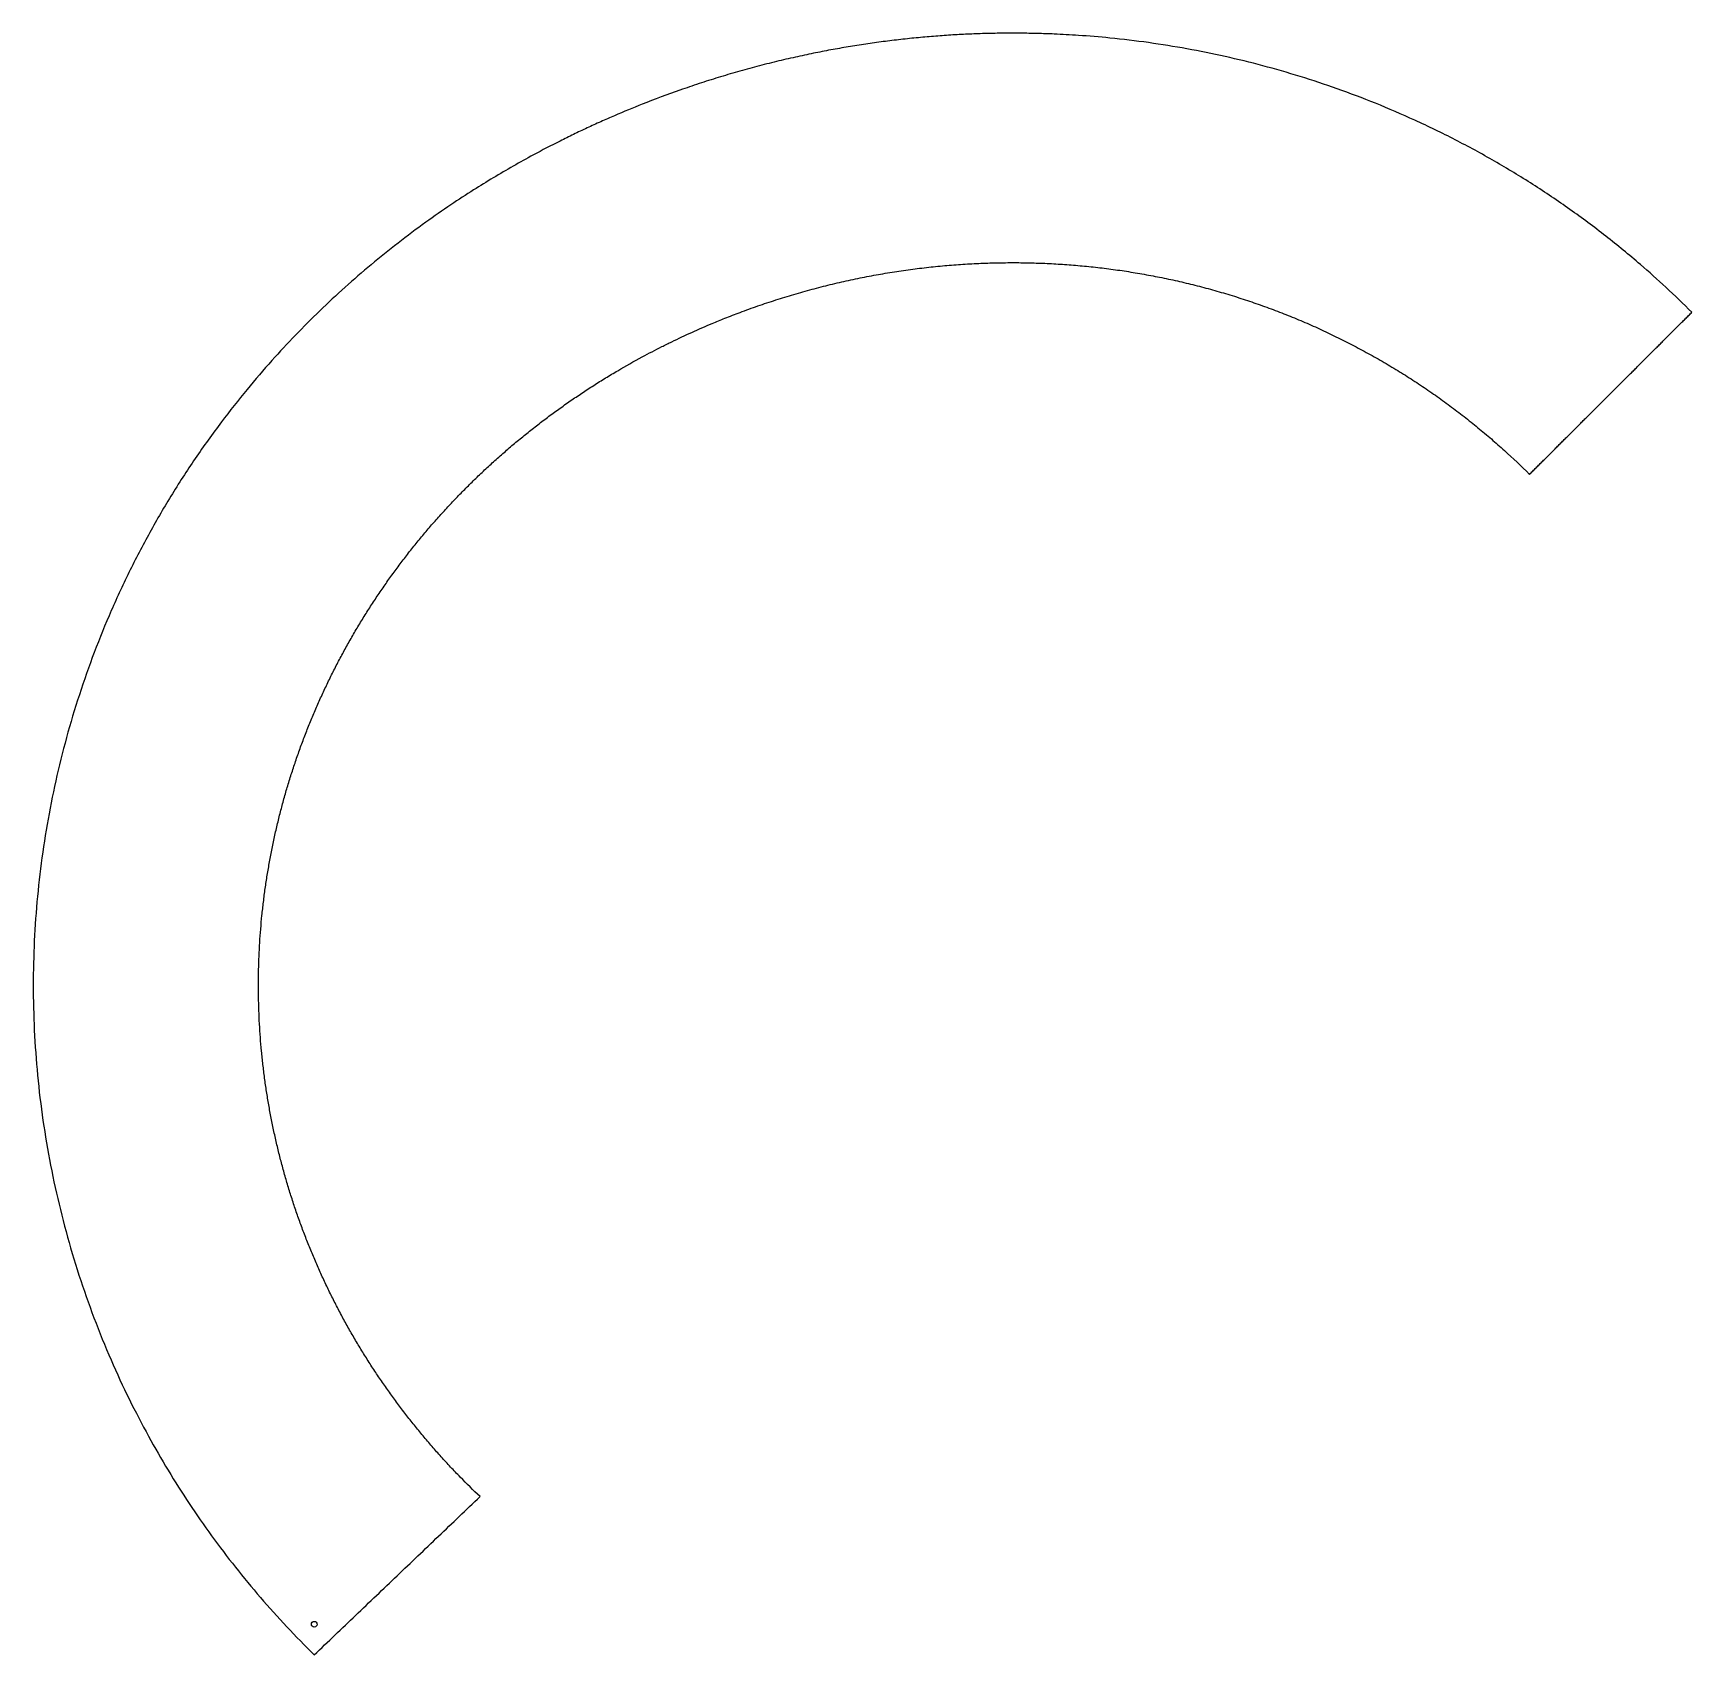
# Model space of a CAD drawing. Extents: x 597 to 651.2, y -76.4 to -23.4.
import ezdxf

# ---------------------------------------------------------------- set-up
doc = ezdxf.new("R2010")
doc.units = 0
doc.header["$LTSCALE"] = 12
doc.header["$MEASUREMENT"] = 0
doc.layers.add('MARKING', color=11, linetype='CONTINUOUS')
doc.layers.add('REPAD', color=7, linetype='CONTINUOUS')

msp = doc.modelspace()

# ---------------------------------------------------------------- linework, layer by layer
at = {"layer": 'MARKING'}
msp.add_circle((606.168, -75.393), 0.0938, dxfattribs=at)
at = {"layer": 'REPAD'}
for points, knots in [([(651.206, -32.506), (650.929, -32.229), (650.378, -31.699), (649.443, -30.865), (648.401, -30.01), (647.226, -29.136), (646.012, -28.318), (644.761, -27.559), (643.475, -26.858), (642.175, -26.228), (640.886, -25.674), (639.635, -25.2), (638.406, -24.792), (637.183, -24.441), (635.948, -24.139), (634.702, -23.887), (633.446, -23.685), (632.261, -23.543), (631.231, -23.458), (630.439, -23.414), (629.806, -23.393), (629.254, -23.384), (628.702, -23.384), (628.15, -23.394), (627.597, -23.413), (627.043, -23.441), (626.483, -23.48), (625.915, -23.529), (625.343, -23.589), (624.769, -23.659), (624.197, -23.739), (623.626, -23.829), (623.056, -23.929), (622.48, -24.042), (621.888, -24.168), (621.272, -24.311), (620.642, -24.471), (620.007, -24.645), (619.375, -24.832), (618.747, -25.032), (617.916, -25.314), (617.299, -25.544), (616.891, -25.706)], [0, 0, 0, 0, 0.031753, 0.061862, 0.101431, 0.140947, 0.180438, 0.21993, 0.259449, 0.299025, 0.336903, 0.373046, 0.407415, 0.441748, 0.476064, 0.510382, 0.544721, 0.579098, 0.607005, 0.628427, 0.643343, 0.658257, 0.67317, 0.688083, 0.702997, 0.717914, 0.733065, 0.748447, 0.764059, 0.779669, 0.795277, 0.810885, 0.826495, 0.842107, 0.858451, 0.875524, 0.89332, 0.91111, 0.928894, 0.946673, 0.96445, 1, 1, 1, 1]), ([(616.891, -25.706), (616.587, -25.826), (616.133, -26.014), (615.534, -26.277), (615.087, -26.481), (614.643, -26.692), (614.056, -26.981), (613.62, -27.208), (613.332, -27.364)], [0, 0, 0, 0, 0.249969, 0.374964, 0.499966, 0.624972, 0.749981, 1, 1, 1, 1]), ([(613.332, -27.364), (612.889, -27.603), (612.232, -27.977), (611.339, -28.529), (610.601, -29.011), (609.776, -29.586), (608.904, -30.238), (608.023, -30.946), (607.17, -31.685), (606.344, -32.454), (605.547, -33.252), (604.753, -34.107), (603.942, -35.049), (603.102, -36.115), (602.267, -37.279), (601.47, -38.513), (600.733, -39.784), (600.059, -41.088), (599.447, -42.425), (598.9, -43.79), (598.42, -45.178), (598.009, -46.583), (597.666, -48.002), (597.391, -49.433), (597.185, -50.875), (597.047, -52.325), (596.978, -53.782), (596.978, -55.245), (597.048, -56.714), (597.189, -58.188), (597.402, -59.658), (597.686, -61.117), (598.04, -62.559), (598.463, -63.981), (598.955, -65.382), (599.506, -66.738), (600.103, -68.027), (600.729, -69.229), (601.383, -70.364), (602.072, -71.451), (602.805, -72.507), (603.582, -73.531), (604.675, -74.852), (605.556, -75.791), (606.168, -76.392)], [0, 0, 0, 0, 0.026215, 0.039326, 0.054612, 0.072064, 0.091673, 0.11126, 0.130832, 0.150395, 0.169956, 0.189524, 0.211086, 0.234624, 0.260122, 0.285588, 0.311041, 0.336501, 0.361985, 0.387513, 0.412987, 0.438379, 0.46366, 0.488915, 0.514162, 0.539415, 0.564689, 0.590001, 0.615514, 0.641193, 0.667005, 0.692771, 0.718508, 0.744233, 0.769965, 0.795721, 0.820362, 0.843864, 0.866203, 0.88851, 0.910797, 0.933079, 0.955368, 1, 1, 1, 1]), ([(616.891, -33.965), (617.103, -33.851), (617.424, -33.683), (617.856, -33.469), (618.183, -33.313), (618.512, -33.162), (618.844, -33.014), (619.203, -32.861), (619.618, -32.691), (620.116, -32.499), (620.671, -32.298), (621.258, -32.102), (621.848, -31.92), (622.441, -31.753), (623.037, -31.6), (623.635, -31.462), (624.234, -31.339), (624.834, -31.231), (625.433, -31.137), (626.032, -31.058), (626.629, -30.994), (627.224, -30.945), (627.817, -30.91), (628.404, -30.889), (628.985, -30.882), (629.559, -30.888), (630.13, -30.908), (630.702, -30.941), (631.277, -30.988), (631.855, -31.048), (632.433, -31.123), (633.012, -31.212), (633.591, -31.316), (634.17, -31.433), (634.747, -31.566), (635.322, -31.713), (635.894, -31.874), (636.463, -32.05), (637.028, -32.24), (637.589, -32.445), (638.144, -32.663), (638.694, -32.895), (639.237, -33.141), (639.774, -33.401), (640.303, -33.673), (640.825, -33.958), (641.338, -34.256), (641.842, -34.565), (642.337, -34.886), (642.822, -35.219), (643.296, -35.561), (643.76, -35.914), (644.212, -36.276), (644.652, -36.646), (645.22, -37.148), (645.631, -37.539), (645.898, -37.805)], [0, 0, 0, 0, 0.023058, 0.0346, 0.04615, 0.057705, 0.069264, 0.080824, 0.095114, 0.112131, 0.131869, 0.15159, 0.171287, 0.190949, 0.210566, 0.230131, 0.249633, 0.269063, 0.288413, 0.307671, 0.326829, 0.345876, 0.364801, 0.383593, 0.402079, 0.420351, 0.4385, 0.45678, 0.475178, 0.493683, 0.512284, 0.530969, 0.549729, 0.568555, 0.587436, 0.606364, 0.625329, 0.644322, 0.663336, 0.68236, 0.701388, 0.720416, 0.739436, 0.758443, 0.777427, 0.796381, 0.815296, 0.834162, 0.852972, 0.871716, 0.890384, 0.908969, 0.927433, 0.945765, 0.963957, 1, 1, 1, 1]), ([(645.898, -37.805), (645.934, -37.769), (645.989, -37.715), (646.061, -37.643), (646.115, -37.589), (646.169, -37.535), (646.223, -37.481), (646.277, -37.427), (646.332, -37.373), (646.386, -37.319), (646.44, -37.265), (646.494, -37.211), (646.548, -37.157), (646.602, -37.103), (646.657, -37.049), (646.711, -36.995), (646.765, -36.941), (646.819, -36.887), (646.873, -36.833), (646.927, -36.779), (646.981, -36.725), (647.036, -36.67), (647.09, -36.616), (647.144, -36.562), (647.198, -36.508), (647.252, -36.454), (647.306, -36.4), (647.361, -36.346), (647.415, -36.292), (647.469, -36.238), (647.523, -36.184), (647.577, -36.13), (647.631, -36.076), (647.686, -36.022), (647.74, -35.968), (647.794, -35.914), (647.848, -35.86), (647.902, -35.806), (647.956, -35.752), (648.011, -35.698), (648.065, -35.643), (648.119, -35.589), (648.173, -35.535), (648.227, -35.481), (648.281, -35.427), (648.335, -35.373), (648.39, -35.319), (648.444, -35.265), (648.498, -35.211), (648.552, -35.157), (648.606, -35.103), (648.66, -35.049), (648.715, -34.995), (648.769, -34.94), (648.823, -34.886), (648.877, -34.832), (648.931, -34.778), (648.985, -34.724), (649.04, -34.67), (649.094, -34.616), (649.148, -34.562), (649.202, -34.508), (649.256, -34.454), (649.31, -34.4), (649.365, -34.345), (649.419, -34.291), (649.473, -34.237), (649.527, -34.183), (649.581, -34.129), (649.635, -34.075), (649.69, -34.021), (649.744, -33.967), (649.798, -33.913), (649.852, -33.859), (649.906, -33.804), (649.96, -33.75), (650.014, -33.696), (650.069, -33.642), (650.123, -33.588), (650.177, -33.534), (650.231, -33.48), (650.285, -33.426), (650.339, -33.372), (650.394, -33.317), (650.448, -33.263), (650.502, -33.209), (650.556, -33.155), (650.61, -33.101), (650.664, -33.047), (650.719, -32.993), (650.773, -32.939), (650.827, -32.884), (650.881, -32.83), (650.935, -32.776), (650.989, -32.722), (651.044, -32.668), (651.116, -32.596), (651.17, -32.542), (651.206, -32.506)], [0, 0, 0, 0, 0.020395, 0.030592, 0.04079, 0.050988, 0.061186, 0.071384, 0.081583, 0.091781, 0.10198, 0.112179, 0.122378, 0.132577, 0.142776, 0.152976, 0.163176, 0.173375, 0.183576, 0.193776, 0.203976, 0.214176, 0.224377, 0.234578, 0.244779, 0.25498, 0.265181, 0.275383, 0.285584, 0.295786, 0.305988, 0.31619, 0.326392, 0.336594, 0.346797, 0.356999, 0.367202, 0.377405, 0.387608, 0.397811, 0.408014, 0.418217, 0.428421, 0.438625, 0.448828, 0.459032, 0.469236, 0.47944, 0.489645, 0.499849, 0.510054, 0.520258, 0.530463, 0.540668, 0.550873, 0.561078, 0.571284, 0.581489, 0.591695, 0.6019, 0.612106, 0.622312, 0.632518, 0.642724, 0.65293, 0.663136, 0.673343, 0.683549, 0.693756, 0.703963, 0.71417, 0.724377, 0.734584, 0.744791, 0.754998, 0.765206, 0.775413, 0.785621, 0.795828, 0.806036, 0.816244, 0.826452, 0.83666, 0.846868, 0.857076, 0.867284, 0.877493, 0.887701, 0.89791, 0.908119, 0.918327, 0.928536, 0.938745, 0.948954, 0.959163, 0.969372, 0.979582, 1, 1, 1, 1]), ([(611.587, -71.221), (611.367, -71.013), (611.044, -70.694), (610.626, -70.256), (610.319, -69.922), (610.019, -69.583), (609.725, -69.239), (609.439, -68.889), (609.159, -68.535), (608.887, -68.175), (608.622, -67.811), (608.364, -67.442), (608.113, -67.068), (607.87, -66.69), (607.634, -66.308), (607.406, -65.921), (607.186, -65.531), (606.974, -65.136), (606.769, -64.738), (606.572, -64.337), (606.384, -63.931), (606.203, -63.523), (606.03, -63.111), (605.866, -62.696), (605.709, -62.279), (605.561, -61.858), (605.422, -61.435), (605.29, -61.01), (605.167, -60.582), (605.053, -60.153), (604.946, -59.721), (604.849, -59.287), (604.76, -58.852), (604.679, -58.415), (604.607, -57.977), (604.544, -57.537), (604.489, -57.097), (604.442, -56.655), (604.405, -56.213), (604.376, -55.77), (604.356, -55.327), (604.344, -54.884), (604.341, -54.44), (604.347, -53.996), (604.361, -53.553), (604.385, -53.11), (604.416, -52.667), (604.457, -52.225), (604.506, -51.784), (604.563, -51.344), (604.63, -50.905), (604.705, -50.467), (604.788, -50.031), (604.88, -49.596), (604.981, -49.163), (605.09, -48.732), (605.207, -48.302), (605.333, -47.875), (605.467, -47.451), (605.609, -47.029), (605.76, -46.609), (605.919, -46.193), (606.086, -45.779), (606.262, -45.368), (606.445, -44.961), (606.636, -44.557), (606.836, -44.156), (607.043, -43.759), (607.258, -43.366), (607.481, -42.977), (607.711, -42.592), (607.949, -42.211), (608.195, -41.834), (608.448, -41.462), (608.708, -41.094), (608.976, -40.732), (609.251, -40.374), (609.533, -40.021), (609.821, -39.673), (610.117, -39.33), (610.42, -38.993), (610.729, -38.661), (611.045, -38.335), (611.367, -38.015), (611.695, -37.7), (612.03, -37.391), (612.371, -37.089), (612.718, -36.792), (613.071, -36.502), (613.429, -36.218), (613.793, -35.94), (614.163, -35.669), (614.538, -35.405), (614.918, -35.147), (615.303, -34.896), (615.693, -34.652), (616.22, -34.337), (616.621, -34.111), (616.891, -33.965)], [0, 0, 0, 0, 0.020628, 0.030941, 0.041245, 0.051539, 0.061817, 0.072088, 0.082346, 0.092597, 0.102835, 0.113067, 0.123286, 0.1335, 0.143701, 0.153898, 0.164083, 0.174262, 0.184432, 0.194597, 0.204752, 0.214903, 0.225045, 0.235183, 0.245314, 0.255441, 0.26556, 0.275677, 0.285788, 0.295896, 0.305998, 0.316098, 0.326194, 0.336288, 0.346378, 0.356467, 0.366553, 0.376637, 0.38672, 0.396802, 0.406883, 0.416964, 0.427044, 0.437124, 0.447205, 0.457286, 0.467368, 0.477452, 0.487537, 0.497623, 0.507713, 0.517804, 0.527899, 0.537996, 0.548097, 0.558201, 0.56831, 0.578422, 0.58854, 0.598662, 0.60879, 0.618923, 0.629063, 0.639207, 0.64936, 0.659518, 0.669685, 0.679857, 0.690039, 0.700227, 0.710426, 0.720631, 0.730847, 0.741069, 0.751304, 0.761546, 0.7718, 0.782061, 0.792335, 0.802617, 0.812912, 0.823215, 0.833531, 0.843856, 0.854194, 0.86454, 0.8749, 0.885267, 0.895649, 0.906039, 0.916442, 0.926852, 0.937276, 0.947708, 0.958154, 0.968609, 0.979072, 1, 1, 1, 1])]:
    msp.add_open_spline(points, degree=3, knots=knots, dxfattribs=at)
msp.add_open_spline([(606.168, -76.392), (611.587, -71.221)], degree=1, dxfattribs=at)

doc.saveas('drawing.dxf')
